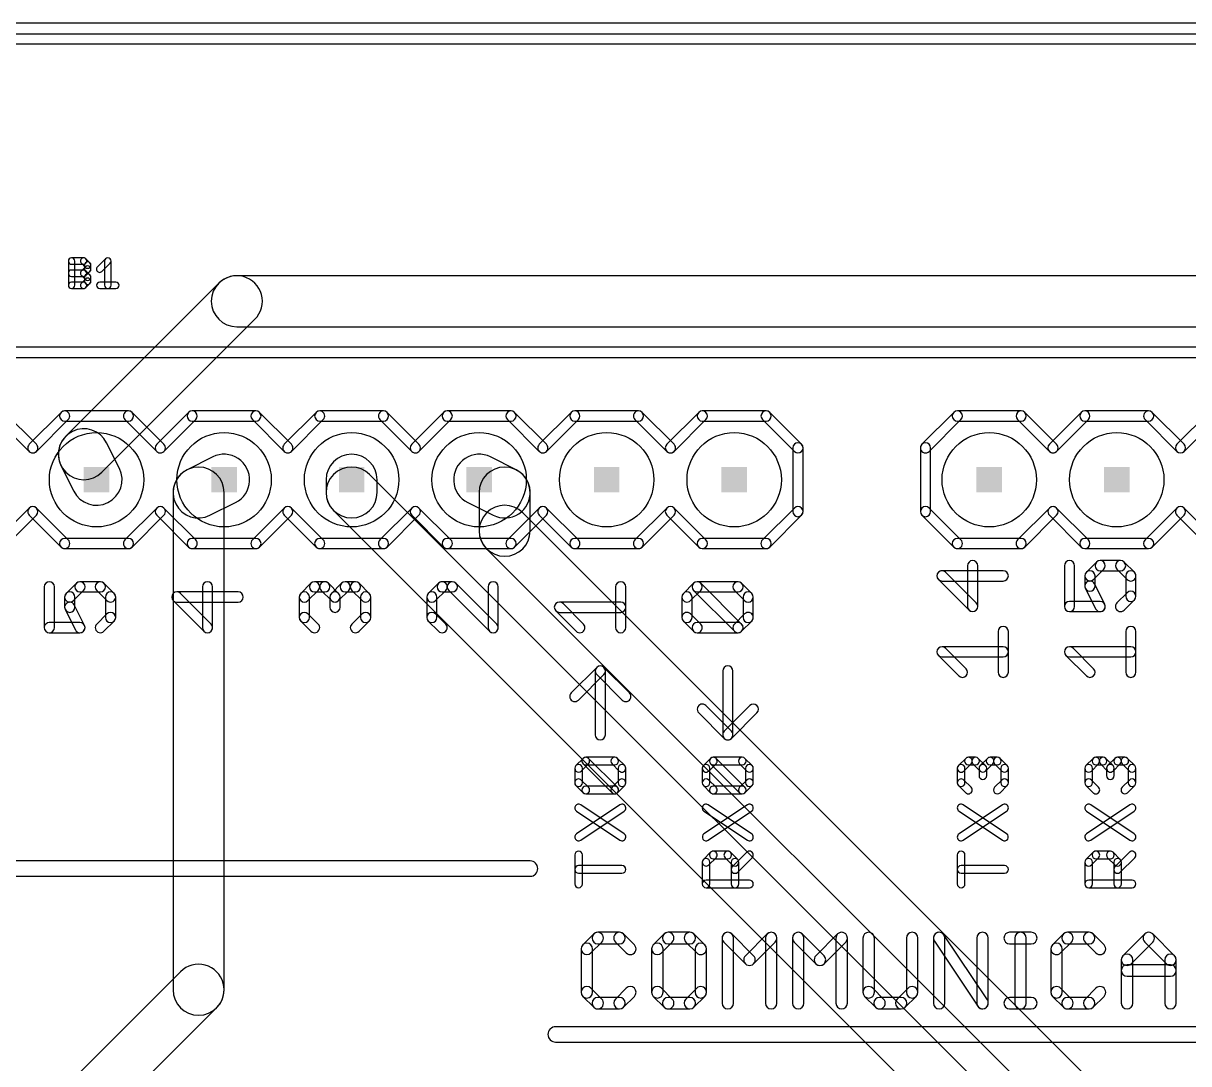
# Model space of a CAD drawing. Extents: x -5 to 106, y -6 to 80.
# Drawn here: x 50.61 to 73.82, y 59.49 to 80.21 of the extents above; entities that cross this region are included whole.
import ezdxf

# ---------------------------------------------------------------- set-up
doc = ezdxf.new("R2010")
doc.units = 0
for name, color, linetype in [('16', 174, 'CONTINUOUS'), ('17', 94, 'CONTINUOUS'), ('20', 178, 'CONTINUOUS'), ('21', 250, 'CONTINUOUS'), ('25', 250, 'CONTINUOUS'), ('51', 250, 'CONTINUOUS')]:
    doc.layers.add(name, color=color, linetype=linetype)

# ---------------------------------------------------------------- blocks, each defined once
blk = doc.blocks.new('RECT')
blk.add_solid([(-0.5, -0.5), (0.5, -0.5), (-0.5, 0.5), (0.5, 0.5)])
blk = doc.blocks.new('ROUNDP')
blk.add_circle((0, 0), 0.5)

msp = doc.modelspace()

# ---------------------------------------------------------------- linework, layer by layer
at = {"layer": '16'}
for points in [[(0, 79.8068), (105.41, 79.8068, 1), (105.41, 80.2132), (0, 80.2132, 1)], [(52.1752, 71.2688), (55.2232, 74.3168, 1), (54.5048, 75.0352), (51.4568, 71.9872, 1)], [(54.864, 74.168), (97.536, 74.168, 1), (97.536, 75.184), (54.864, 75.184, 1)], [(51.3616, 71.4008), (51.6156, 70.8928, 1), (52.5244, 71.3472), (52.2704, 71.8552, 1)], [(54.3292, 70.4116), (54.8372, 70.6656, 1), (54.3828, 71.5744), (53.8748, 71.3204, 1)], [(57.658, 70.866), (57.658, 71.12, 1), (56.642, 71.12), (56.642, 70.866, 1)], [(60.4252, 71.3204), (59.9172, 71.5744, 1), (59.4628, 70.6656), (59.9708, 70.4116, 1)], [(54.61, 60.96), (54.61, 70.866, 1), (53.594, 70.866), (53.594, 60.96, 1)], [(71.2252, 57.5092), (57.5092, 71.2252, 1), (56.7908, 70.5068), (70.5068, 56.7908, 1)], [(60.706, 70.104), (60.706, 70.866, 1), (59.69, 70.866), (59.69, 70.104, 1)], [(72.7492, 58.2712), (60.5572, 70.4632, 1), (59.8388, 69.7448), (72.0308, 57.5528, 1)], [(49.8892, 56.0288), (54.4612, 60.6008, 1), (53.7428, 61.3192), (49.1708, 56.7472, 1)]]:
    msp.add_lwpolyline(points, format="xyb", close=True, dxfattribs=at)
at = {"layer": '20'}
msp.add_line((105.08, 80), (0, 80), dxfattribs=at)
at = {"layer": '21'}
for points in [[(50.0932, 72.3182), (50.7282, 71.6832, 1), (50.8718, 71.8268), (50.2368, 72.4618, 1)], [(50.8718, 71.6832), (51.5068, 72.3182, 1), (51.3632, 72.4618), (50.7282, 71.8268, 1)], [(51.435, 72.2884), (52.705, 72.2884, 1), (52.705, 72.4916), (51.435, 72.4916, 1)], [(52.6332, 72.3182), (53.2682, 71.6832, 1), (53.4118, 71.8268), (52.7768, 72.4618, 1)], [(53.9032, 72.4618), (53.2682, 71.8268, 1), (53.4118, 71.6832), (54.0468, 72.3182, 1)], [(53.975, 72.2884), (55.245, 72.2884, 1), (55.245, 72.4916), (53.975, 72.4916, 1)], [(55.1732, 72.3182), (55.8082, 71.6832, 1), (55.9518, 71.8268), (55.3168, 72.4618, 1)], [(55.9518, 71.6832), (56.5868, 72.3182, 1), (56.4432, 72.4618), (55.8082, 71.8268, 1)], [(56.515, 72.2884), (57.785, 72.2884, 1), (57.785, 72.4916), (56.515, 72.4916, 1)], [(57.7132, 72.3182), (58.3482, 71.6832, 1), (58.4918, 71.8268), (57.8568, 72.4618, 1)], [(58.4918, 71.6832), (59.1268, 72.3182, 1), (58.9832, 72.4618), (58.3482, 71.8268, 1)], [(59.055, 72.2884), (60.325, 72.2884, 1), (60.325, 72.4916), (59.055, 72.4916, 1)], [(60.2532, 72.3182), (60.8882, 71.6832, 1), (61.0318, 71.8268), (60.3968, 72.4618, 1)], [(61.5232, 72.4618), (60.8882, 71.8268, 1), (61.0318, 71.6832), (61.6668, 72.3182, 1)], [(61.595, 72.2884), (62.865, 72.2884, 1), (62.865, 72.4916), (61.595, 72.4916, 1)], [(62.7932, 72.3182), (63.4282, 71.6832, 1), (63.5718, 71.8268), (62.9368, 72.4618, 1)], [(64.0632, 72.4618), (63.4282, 71.8268, 1), (63.5718, 71.6832), (64.2068, 72.3182, 1)], [(64.135, 72.2884), (65.405, 72.2884, 1), (65.405, 72.4916), (64.135, 72.4916, 1)], [(65.3332, 72.3182), (65.9682, 71.6832, 1), (66.1118, 71.8268), (65.4768, 72.4618, 1)], [(69.1432, 72.4618), (68.5082, 71.8268, 1), (68.6518, 71.6832), (69.2868, 72.3182, 1)], [(69.215, 72.2884), (70.485, 72.2884, 1), (70.485, 72.4916), (69.215, 72.4916, 1)], [(70.4132, 72.3182), (71.0482, 71.6832, 1), (71.1918, 71.8268), (70.5568, 72.4618, 1)], [(71.1918, 71.6832), (71.8268, 72.3182, 1), (71.6832, 72.4618), (71.0482, 71.8268, 1)], [(71.755, 72.2884), (73.025, 72.2884, 1), (73.025, 72.4916), (71.755, 72.4916, 1)], [(72.9532, 72.3182), (73.5882, 71.6832, 1), (73.7318, 71.8268), (73.0968, 72.4618, 1)], [(73.7318, 71.6832), (74.3668, 72.3182, 1), (74.2232, 72.4618), (73.5882, 71.8268, 1)], [(65.9384, 71.755), (65.9384, 70.485, 1), (66.1416, 70.485), (66.1416, 71.755, 1)], [(68.4784, 71.755), (68.4784, 70.485, 1), (68.6816, 70.485), (68.6816, 71.755, 1)], [(50.7282, 70.5568), (50.0932, 69.9218, 1), (50.2368, 69.7782), (50.8718, 70.4132, 1)], [(51.5068, 69.9218), (50.8718, 70.5568, 1), (50.7282, 70.4132), (51.3632, 69.7782, 1)], [(53.2682, 70.5568), (52.6332, 69.9218, 1), (52.7768, 69.7782), (53.4118, 70.4132, 1)], [(53.2682, 70.4132), (53.9032, 69.7782, 1), (54.0468, 69.9218), (53.4118, 70.5568, 1)], [(55.8082, 70.5568), (55.1732, 69.9218, 1), (55.3168, 69.7782), (55.9518, 70.4132, 1)], [(56.5868, 69.9218), (55.9518, 70.5568, 1), (55.8082, 70.4132), (56.4432, 69.7782, 1)], [(58.3482, 70.5568), (57.7132, 69.9218, 1), (57.8568, 69.7782), (58.4918, 70.4132, 1)], [(59.1268, 69.9218), (58.4918, 70.5568, 1), (58.3482, 70.4132), (58.9832, 69.7782, 1)], [(60.8882, 70.5568), (60.2532, 69.9218, 1), (60.3968, 69.7782), (61.0318, 70.4132, 1)], [(60.8882, 70.4132), (61.5232, 69.7782, 1), (61.6668, 69.9218), (61.0318, 70.5568, 1)], [(63.4282, 70.5568), (62.7932, 69.9218, 1), (62.9368, 69.7782), (63.5718, 70.4132, 1)], [(63.4282, 70.4132), (64.0632, 69.7782, 1), (64.2068, 69.9218), (63.5718, 70.5568, 1)], [(65.9682, 70.5568), (65.3332, 69.9218, 1), (65.4768, 69.7782), (66.1118, 70.4132, 1)], [(68.5082, 70.4132), (69.1432, 69.7782, 1), (69.2868, 69.9218), (68.6518, 70.5568, 1)], [(71.0482, 70.5568), (70.4132, 69.9218, 1), (70.5568, 69.7782), (71.1918, 70.4132, 1)], [(71.8268, 69.9218), (71.1918, 70.5568, 1), (71.0482, 70.4132), (71.6832, 69.7782, 1)], [(73.5882, 70.5568), (72.9532, 69.9218, 1), (73.0968, 69.7782), (73.7318, 70.4132, 1)], [(74.3668, 69.9218), (73.7318, 70.5568, 1), (73.5882, 70.4132), (74.2232, 69.7782, 1)], [(52.705, 69.9516), (51.435, 69.9516, 1), (51.435, 69.7484), (52.705, 69.7484, 1)], [(55.245, 69.9516), (53.975, 69.9516, 1), (53.975, 69.7484), (55.245, 69.7484, 1)], [(57.785, 69.9516), (56.515, 69.9516, 1), (56.515, 69.7484), (57.785, 69.7484, 1)], [(60.325, 69.9516), (59.055, 69.9516, 1), (59.055, 69.7484), (60.325, 69.7484, 1)], [(62.865, 69.9516), (61.595, 69.9516, 1), (61.595, 69.7484), (62.865, 69.7484, 1)], [(65.405, 69.9516), (64.135, 69.9516, 1), (64.135, 69.7484), (65.405, 69.7484, 1)], [(70.485, 69.9516), (69.215, 69.9516, 1), (69.215, 69.7484), (70.485, 69.7484, 1)], [(73.025, 69.9516), (71.755, 69.9516, 1), (71.755, 69.7484), (73.025, 69.7484, 1)], [(69.6209, 68.5943), (69.6209, 69.4078, 1), (69.4177, 69.4078), (69.4177, 68.5943, 1)], [(71.3476, 69.4078), (71.3476, 68.5943, 1), (71.5508, 68.5943), (71.5508, 69.4078, 1)], [(71.9277, 69.1326), (72.1311, 69.336, 1), (71.9874, 69.4797), (71.7841, 69.2763, 1)], [(72.0593, 69.3062), (72.466, 69.3062, 1), (72.466, 69.5094), (72.0593, 69.5094, 1)], [(72.3942, 69.336), (72.5976, 69.1326, 1), (72.7412, 69.2763), (72.5379, 69.4797, 1)], [(68.8373, 69.1326), (69.4474, 68.5225, 1), (69.5911, 68.6662), (68.981, 69.2763, 1)], [(70.1294, 69.306), (68.9092, 69.306, 1), (68.9092, 69.1028), (70.1294, 69.1028, 1)], [(71.9575, 69.0011), (71.9575, 69.2044, 1), (71.7543, 69.2044), (71.7543, 69.0011, 1)], [(72.5678, 69.2044), (72.5678, 68.7977, 1), (72.771, 68.7977), (72.771, 69.2044, 1)], [(51.0276, 68.9871), (51.0276, 68.1736, 1), (51.2308, 68.1736), (51.2308, 68.9871, 1)], [(51.6077, 68.7119), (51.8111, 68.9153, 1), (51.6674, 69.0589), (51.4641, 68.8556, 1)], [(51.7393, 68.8855), (52.146, 68.8855, 1), (52.146, 69.0887), (51.7393, 69.0887, 1)], [(52.0742, 68.9153), (52.2776, 68.7119, 1), (52.4212, 68.8556), (52.2179, 69.0589, 1)], [(54.3809, 68.1736), (54.3809, 68.9871, 1), (54.1777, 68.9871), (54.1777, 68.1736, 1)], [(56.281, 68.7119), (56.4844, 68.9153, 1), (56.3407, 69.0589), (56.1373, 68.8556, 1)], [(56.4125, 68.8855), (56.6159, 68.8855, 1), (56.6159, 69.0887), (56.4125, 69.0887, 1)], [(56.5441, 68.9153), (56.7474, 68.7119, 1), (56.8911, 68.8556), (56.6877, 69.0589, 1)], [(56.8911, 68.7119), (57.0945, 68.9153, 1), (56.9508, 69.0589), (56.7474, 68.8556, 1)], [(57.0227, 68.8855), (57.226, 68.8855, 1), (57.226, 69.0887), (57.0227, 69.0887, 1)], [(57.1542, 68.9153), (57.3576, 68.7119, 1), (57.5012, 68.8556), (57.2979, 69.0589, 1)], [(58.8807, 69.0589), (58.6773, 68.8556, 1), (58.821, 68.7119), (59.0244, 68.9153, 1)], [(59.1559, 69.0887), (58.9525, 69.0887, 1), (58.9525, 68.8855), (59.1559, 68.8855, 1)], [(60.0412, 68.2454), (59.2277, 69.0589, 1), (59.0841, 68.9153), (59.8976, 68.1018, 1)], [(59.8678, 68.9871), (59.8678, 68.1736, 1), (60.071, 68.1736), (60.071, 68.9871, 1)], [(62.611, 68.1736), (62.611, 68.9871, 1), (62.4078, 68.9871), (62.4078, 68.1736, 1)], [(63.901, 68.7119), (64.1044, 68.9153, 1), (63.9607, 69.0589), (63.7573, 68.8556, 1)], [(64.0325, 68.8855), (64.846, 68.8855, 1), (64.846, 69.0887), (64.0325, 69.0887, 1)], [(64.9179, 68.2454), (64.1044, 69.0589, 1), (63.9607, 68.9153), (64.7742, 68.1018, 1)], [(64.7742, 68.9153), (64.9776, 68.7119, 1), (65.1212, 68.8556), (64.9179, 69.0589, 1)], [(72.1502, 68.6398), (71.9468, 69.0465, 1), (71.765, 68.9556), (71.9684, 68.5489, 1)], [(51.6375, 68.5803), (51.6375, 68.7837, 1), (51.4343, 68.7837), (51.4343, 68.5803, 1)], [(52.2478, 68.7837), (52.2478, 68.377, 1), (52.451, 68.377), (52.451, 68.7837, 1)], [(53.5973, 68.7119), (54.2074, 68.1018, 1), (54.3511, 68.2454), (53.741, 68.8556, 1)], [(54.8894, 68.8853), (53.6692, 68.8853, 1), (53.6692, 68.6821), (54.8894, 68.6821, 1)], [(56.3108, 68.377), (56.3108, 68.7837, 1), (56.1076, 68.7837), (56.1076, 68.377, 1)], [(56.7177, 68.7837), (56.7177, 68.5803, 1), (56.9209, 68.5803), (56.9209, 68.7837, 1)], [(57.3278, 68.7837), (57.3278, 68.377, 1), (57.531, 68.377), (57.531, 68.7837, 1)], [(58.6476, 68.7837), (58.6476, 68.377, 1), (58.8508, 68.377), (58.8508, 68.7837, 1)], [(63.9308, 68.377), (63.9308, 68.7837, 1), (63.7276, 68.7837), (63.7276, 68.377, 1)], [(64.9478, 68.7837), (64.9478, 68.377, 1), (65.151, 68.377), (65.151, 68.7837, 1)], [(72.5976, 68.8695), (72.3942, 68.6662, 1), (72.5379, 68.5225), (72.7412, 68.7259, 1)], [(51.8302, 68.219), (51.6268, 68.6258, 1), (51.445, 68.5349), (51.6484, 68.1282, 1)], [(52.2776, 68.4488), (52.0742, 68.2454, 1), (52.2179, 68.1018), (52.4212, 68.3051, 1)], [(56.4844, 68.2454), (56.281, 68.4488, 1), (56.1373, 68.3051), (56.3407, 68.1018, 1)], [(57.3576, 68.4488), (57.1542, 68.2454, 1), (57.2979, 68.1018), (57.5012, 68.3051, 1)], [(58.6773, 68.3051), (58.8807, 68.1018, 1), (59.0244, 68.2454), (58.821, 68.4488, 1)], [(61.7677, 68.2454), (61.361, 68.6522, 1), (61.2173, 68.5085), (61.6241, 68.1018, 1)], [(61.2892, 68.4787), (62.5094, 68.4787, 1), (62.5094, 68.6819), (61.2892, 68.6819, 1)], [(64.1044, 68.2454), (63.901, 68.4488, 1), (63.7573, 68.3051), (63.9607, 68.1018, 1)], [(64.9776, 68.4488), (64.7742, 68.2454, 1), (64.9179, 68.1018), (65.1212, 68.3051, 1)], [(71.4492, 68.4927), (72.0593, 68.4927, 1), (72.0593, 68.6959), (71.4492, 68.6959, 1)], [(51.1292, 68.072), (51.7393, 68.072, 1), (51.7393, 68.2752), (51.1292, 68.2752, 1)], [(64.846, 68.2752), (64.0325, 68.2752, 1), (64.0325, 68.072), (64.846, 68.072, 1)], [(70.231, 67.2846), (70.231, 68.0981, 1), (70.0278, 68.0981), (70.0278, 67.2846, 1)], [(72.771, 67.2846), (72.771, 68.0981, 1), (72.5678, 68.0981), (72.5678, 67.2846, 1)], [(69.3877, 67.3564), (68.981, 67.7632, 1), (68.8373, 67.6195), (69.2441, 67.2128, 1)], [(68.9092, 67.5897), (70.1294, 67.5897, 1), (70.1294, 67.7929), (68.9092, 67.7929, 1)], [(71.9277, 67.3564), (71.521, 67.7632, 1), (71.3773, 67.6195), (71.7841, 67.2128, 1)], [(71.4492, 67.5897), (72.6694, 67.5897, 1), (72.6694, 67.7929), (71.4492, 67.7929, 1)], [(61.6668, 66.7302), (62.1748, 67.2382, 1), (62.0312, 67.3818), (61.5232, 66.8738, 1)], [(62.2046, 66.04), (62.2046, 67.31, 1), (62.0014, 67.31), (62.0014, 66.04, 1)], [(62.0312, 67.2382), (62.5392, 66.7302, 1), (62.6828, 66.8738), (62.1748, 67.3818, 1)], [(64.5414, 67.31), (64.5414, 66.04, 1), (64.7446, 66.04), (64.7446, 67.31, 1)], [(64.7148, 66.1118), (64.2068, 66.6198, 1), (64.0632, 66.4762), (64.5712, 65.9682, 1)], [(65.0792, 66.6198), (64.5712, 66.1118, 1), (64.7148, 65.9682), (65.2228, 66.4762, 1)], [(61.7243, 65.3175), (61.8684, 65.4616, 1), (61.7606, 65.5693), (61.6166, 65.4253, 1)], [(61.8145, 65.4393), (62.3907, 65.4393, 1), (62.3907, 65.5917), (61.8145, 65.5917, 1)], [(62.4446, 64.9931), (61.8684, 65.5693, 1), (61.7606, 65.4616), (62.3369, 64.8854, 1)], [(62.3369, 65.4616), (62.4809, 65.3175, 1), (62.5887, 65.4253), (62.4446, 65.5693, 1)], [(64.2643, 65.3175), (64.4084, 65.4616, 1), (64.3006, 65.5693), (64.1566, 65.4253, 1)], [(64.3545, 65.4393), (64.9307, 65.4393, 1), (64.9307, 65.5917), (64.3545, 65.5917, 1)], [(64.9846, 64.9931), (64.4084, 65.5693, 1), (64.3006, 65.4616), (64.8769, 64.8854, 1)], [(64.8769, 65.4616), (65.0209, 65.3175, 1), (65.1287, 65.4253), (64.9846, 65.5693, 1)], [(69.3443, 65.3175), (69.4884, 65.4616, 1), (69.3806, 65.5693), (69.2366, 65.4253, 1)], [(69.4345, 65.4393), (69.5786, 65.4393, 1), (69.5786, 65.5917), (69.4345, 65.5917, 1)], [(69.5247, 65.4616), (69.6687, 65.3175, 1), (69.7765, 65.4253), (69.6325, 65.5693, 1)], [(69.7765, 65.3175), (69.9206, 65.4616, 1), (69.8128, 65.5693), (69.6687, 65.4253, 1)], [(69.8667, 65.4393), (70.0107, 65.4393, 1), (70.0107, 65.5917), (69.8667, 65.5917, 1)], [(69.9569, 65.4616), (70.1009, 65.3175, 1), (70.2087, 65.4253), (70.0646, 65.5693, 1)], [(71.8843, 65.3175), (72.0284, 65.4616, 1), (71.9206, 65.5693), (71.7766, 65.4253, 1)], [(71.9745, 65.4393), (72.1186, 65.4393, 1), (72.1186, 65.5917), (71.9745, 65.5917, 1)], [(72.0647, 65.4616), (72.2087, 65.3175, 1), (72.3165, 65.4253), (72.1725, 65.5693, 1)], [(72.3165, 65.3175), (72.4606, 65.4616, 1), (72.3528, 65.5693), (72.2087, 65.4253, 1)], [(72.4067, 65.4393), (72.5507, 65.4393, 1), (72.5507, 65.5917), (72.4067, 65.5917, 1)], [(72.4969, 65.4616), (72.6409, 65.3175, 1), (72.7487, 65.4253), (72.6046, 65.5693, 1)], [(61.7467, 65.0833), (61.7467, 65.3714, 1), (61.5943, 65.3714), (61.5943, 65.0833, 1)], [(62.4586, 65.3714), (62.4586, 65.0833, 1), (62.611, 65.0833), (62.611, 65.3714, 1)], [(64.2867, 65.0833), (64.2867, 65.3714, 1), (64.1343, 65.3714), (64.1343, 65.0833, 1)], [(64.9986, 65.3714), (64.9986, 65.0833, 1), (65.151, 65.0833), (65.151, 65.3714, 1)], [(69.3667, 65.0833), (69.3667, 65.3714, 1), (69.2143, 65.3714), (69.2143, 65.0833, 1)], [(69.6464, 65.3714), (69.6464, 65.2274, 1), (69.7988, 65.2274), (69.7988, 65.3714, 1)], [(70.0786, 65.3714), (70.0786, 65.0833, 1), (70.231, 65.0833), (70.231, 65.3714, 1)], [(71.9067, 65.0833), (71.9067, 65.3714, 1), (71.7543, 65.3714), (71.7543, 65.0833, 1)], [(72.1864, 65.3714), (72.1864, 65.2274, 1), (72.3388, 65.2274), (72.3388, 65.3714, 1)], [(72.6186, 65.3714), (72.6186, 65.0833, 1), (72.771, 65.0833), (72.771, 65.3714, 1)], [(61.8684, 64.9931), (61.7243, 65.1372, 1), (61.6166, 65.0294), (61.7606, 64.8854, 1)], [(62.3907, 65.0154), (61.8145, 65.0154, 1), (61.8145, 64.863), (62.3907, 64.863, 1)], [(62.4809, 65.1372), (62.3369, 64.9931, 1), (62.4446, 64.8854), (62.5887, 65.0294, 1)], [(64.4084, 64.9931), (64.2643, 65.1372, 1), (64.1566, 65.0294), (64.3006, 64.8854, 1)], [(64.9307, 65.0154), (64.3545, 65.0154, 1), (64.3545, 64.863), (64.9307, 64.863, 1)], [(65.0209, 65.1372), (64.8769, 64.9931, 1), (64.9846, 64.8854), (65.1287, 65.0294, 1)], [(69.4884, 64.9931), (69.3443, 65.1372, 1), (69.2366, 65.0294), (69.3806, 64.8854, 1)], [(70.1009, 65.1372), (69.9569, 64.9931, 1), (70.0646, 64.8854), (70.2087, 65.0294, 1)], [(72.0284, 64.9931), (71.8843, 65.1372, 1), (71.7766, 65.0294), (71.9206, 64.8854, 1)], [(72.6409, 65.1372), (72.4969, 64.9931, 1), (72.6046, 64.8854), (72.7487, 65.0294, 1)], [(61.7127, 63.9403), (62.5771, 64.5165, 1), (62.4925, 64.6433), (61.6282, 64.0671, 1)], [(61.6282, 64.5165), (62.4925, 63.9403, 1), (62.5771, 64.0671), (61.7127, 64.6433, 1)], [(64.2527, 63.9403), (65.1171, 64.5165, 1), (65.0325, 64.6433), (64.1682, 64.0671, 1)], [(64.1682, 64.5165), (65.0325, 63.9403, 1), (65.1171, 64.0671), (64.2527, 64.6433, 1)], [(69.3327, 63.9403), (70.1971, 64.5165, 1), (70.1125, 64.6433), (69.2482, 64.0671, 1)], [(69.2482, 64.5165), (70.1125, 63.9403, 1), (70.1971, 64.0671), (69.3327, 64.6433, 1)], [(71.8727, 63.9403), (72.7371, 64.5165, 1), (72.6525, 64.6433), (71.7882, 64.0671, 1)], [(71.7882, 64.5165), (72.6525, 63.9403, 1), (72.7371, 64.0671), (71.8727, 64.6433, 1)], [(61.7467, 63.0682), (61.7467, 63.6444, 1), (61.5943, 63.6444), (61.5943, 63.0682, 1)], [(64.2643, 63.4465), (64.4084, 63.5905, 1), (64.3006, 63.6983), (64.1566, 63.5543, 1)], [(64.3545, 63.5682), (64.6426, 63.5682, 1), (64.6426, 63.7206), (64.3545, 63.7206, 1)], [(64.5887, 63.5905), (64.7328, 63.4465, 1), (64.8406, 63.5543), (64.6965, 63.6983, 1)], [(64.8406, 63.3024), (65.1287, 63.5905, 1), (65.0209, 63.6983), (64.7328, 63.4102, 1)], [(69.3667, 63.0682), (69.3667, 63.6444, 1), (69.2143, 63.6444), (69.2143, 63.0682, 1)], [(71.8843, 63.4465), (72.0284, 63.5905, 1), (71.9206, 63.6983), (71.7766, 63.5543, 1)], [(71.9745, 63.5682), (72.2626, 63.5682, 1), (72.2626, 63.7206), (71.9745, 63.7206, 1)], [(72.2087, 63.5905), (72.3528, 63.4465, 1), (72.4606, 63.5543), (72.3165, 63.6983, 1)], [(72.4606, 63.3024), (72.7487, 63.5905, 1), (72.6409, 63.6983), (72.3528, 63.4102, 1)], [(60.706, 63.5254), (29.337, 63.5254, 1), (29.337, 63.2206), (60.706, 63.2206, 1)], [(62.5348, 63.4325), (61.6705, 63.4325, 1), (61.6705, 63.2801), (62.5348, 63.2801, 1)], [(64.2867, 63.0682), (64.2867, 63.5004, 1), (64.1343, 63.5004), (64.1343, 63.0682, 1)], [(64.7105, 63.5004), (64.7105, 63.0682, 1), (64.8629, 63.0682), (64.8629, 63.5004, 1)], [(70.1548, 63.4325), (69.2905, 63.4325, 1), (69.2905, 63.2801), (70.1548, 63.2801, 1)], [(71.9067, 63.0682), (71.9067, 63.5004, 1), (71.7543, 63.5004), (71.7543, 63.0682, 1)], [(72.3305, 63.5004), (72.3305, 63.0682, 1), (72.4829, 63.0682), (72.4829, 63.5004, 1)], [(65.0748, 63.1444), (64.2105, 63.1444, 1), (64.2105, 62.992), (65.0748, 62.992, 1)], [(72.6948, 63.1444), (71.8305, 63.1444, 1), (71.8305, 62.992), (72.6948, 62.992, 1)], [(61.9716, 62.0706), (61.7555, 61.8545, 1), (61.9171, 61.6929), (62.1332, 61.909, 1)], [(62.4846, 62.1041), (62.0524, 62.1041, 1), (62.0524, 61.8755), (62.4846, 61.8755, 1)], [(62.7815, 61.8545), (62.5654, 62.0706, 1), (62.4037, 61.909), (62.6198, 61.6929, 1)], [(63.3748, 62.0706), (63.1588, 61.8545, 1), (63.3204, 61.6929), (63.5365, 61.909, 1)], [(63.8878, 62.1041), (63.4557, 62.1041, 1), (63.4557, 61.8755), (63.8878, 61.8755, 1)], [(64.1847, 61.8545), (63.9687, 62.0706, 1), (63.807, 61.909), (64.0231, 61.6929, 1)], [(64.562, 61.909), (64.9942, 61.4768, 1), (65.1558, 61.6385), (64.7237, 62.0706, 1)], [(64.7572, 60.6933), (64.7572, 61.9898, 1), (64.5286, 61.9898), (64.5286, 60.6933, 1)], [(65.1558, 61.4768), (65.588, 61.909, 1), (65.4264, 62.0706), (64.9942, 61.6385, 1)], [(65.3929, 61.9898), (65.3929, 60.6933, 1), (65.6215, 60.6933), (65.6215, 61.9898, 1)], [(66.1604, 60.6933), (66.1604, 61.9898, 1), (65.9318, 61.9898), (65.9318, 60.6933, 1)], [(65.9653, 61.909), (66.3975, 61.4768, 1), (66.5591, 61.6385), (66.127, 62.0706, 1)], [(66.5591, 61.4768), (66.9913, 61.909, 1), (66.8296, 62.0706), (66.3975, 61.6385, 1)], [(66.7962, 61.9898), (66.7962, 60.6933, 1), (67.0248, 60.6933), (67.0248, 61.9898, 1)], [(67.3351, 61.9898), (67.3351, 60.9094, 1), (67.5637, 60.9094), (67.5637, 61.9898, 1)], [(68.428, 60.9094), (68.428, 61.9898, 1), (68.1994, 61.9898), (68.1994, 60.9094, 1)], [(68.967, 60.6933), (68.967, 61.9898, 1), (68.7384, 61.9898), (68.7384, 60.6933, 1)], [(68.7576, 61.9264), (69.6219, 60.6299, 1), (69.8121, 60.7567), (68.9478, 62.0532, 1)], [(69.8313, 60.6933), (69.8313, 61.9898, 1), (69.6027, 61.9898), (69.6027, 60.6933, 1)], [(70.256, 61.8755), (70.6881, 61.8755, 1), (70.6881, 62.1041), (70.256, 62.1041, 1)], [(70.5864, 60.6933), (70.5864, 61.9898, 1), (70.3578, 61.9898), (70.3578, 60.6933, 1)], [(71.3267, 62.0706), (71.1107, 61.8545, 1), (71.2723, 61.6929), (71.4884, 61.909, 1)], [(71.8397, 62.1041), (71.4076, 62.1041, 1), (71.4076, 61.8755), (71.8397, 61.8755, 1)], [(72.1366, 61.8545), (71.9206, 62.0706, 1), (71.7589, 61.909), (71.975, 61.6929, 1)], [(72.6756, 61.4768), (73.1078, 61.909, 1), (72.9461, 62.0706), (72.5139, 61.6385, 1)], [(72.9461, 61.909), (73.3783, 61.4768, 1), (73.5399, 61.6385), (73.1078, 62.0706, 1)], [(61.722, 61.7737), (61.722, 60.9094, 1), (61.9506, 60.9094), (61.9506, 61.7737, 1)], [(63.1253, 61.7737), (63.1253, 60.9094, 1), (63.3539, 60.9094), (63.3539, 61.7737, 1)], [(64.2182, 60.9094), (64.2182, 61.7737, 1), (63.9896, 61.7737), (63.9896, 60.9094, 1)], [(71.0772, 61.7737), (71.0772, 60.9094, 1), (71.3058, 60.9094), (71.3058, 61.7737, 1)], [(72.7091, 60.6933), (72.7091, 61.5576, 1), (72.4805, 61.5576), (72.4805, 60.6933, 1)], [(73.3448, 61.5576), (73.3448, 60.6933, 1), (73.5734, 60.6933), (73.5734, 61.5576, 1)], [(72.5948, 61.2273), (73.4591, 61.2273, 1), (73.4591, 61.4559), (72.5948, 61.4559, 1)], [(61.7555, 60.8286), (61.9716, 60.6125, 1), (62.1332, 60.7741), (61.9171, 60.9902, 1)], [(62.5654, 60.6125), (62.7815, 60.8286, 1), (62.6198, 60.9902), (62.4037, 60.7741, 1)], [(63.1588, 60.8286), (63.3748, 60.6125, 1), (63.5365, 60.7741), (63.3204, 60.9902, 1)], [(63.9687, 60.6125), (64.1847, 60.8286, 1), (64.0231, 60.9902), (63.807, 60.7741, 1)], [(67.3686, 60.8286), (67.5847, 60.6125, 1), (67.7463, 60.7741), (67.5302, 60.9902, 1)], [(68.1785, 60.6125), (68.3946, 60.8286, 1), (68.2329, 60.9902), (68.0168, 60.7741, 1)], [(71.1107, 60.8286), (71.3267, 60.6125, 1), (71.4884, 60.7741), (71.2723, 60.9902, 1)], [(71.9206, 60.6125), (72.1366, 60.8286, 1), (71.975, 60.9902), (71.7589, 60.7741, 1)], [(62.0524, 60.579), (62.4846, 60.579, 1), (62.4846, 60.8076), (62.0524, 60.8076, 1)], [(63.4557, 60.579), (63.8878, 60.579, 1), (63.8878, 60.8076), (63.4557, 60.8076, 1)], [(67.6655, 60.579), (68.0977, 60.579, 1), (68.0977, 60.8076), (67.6655, 60.8076, 1)], [(70.256, 60.579), (70.6881, 60.579, 1), (70.6881, 60.8076), (70.256, 60.8076, 1)], [(71.4076, 60.579), (71.8397, 60.579, 1), (71.8397, 60.8076), (71.4076, 60.8076, 1)], [(61.214, 59.9186), (86.741, 59.9186, 1), (86.741, 60.2234), (61.214, 60.2234, 1)]]:
    msp.add_lwpolyline(points, format="xyb", close=True, dxfattribs=at)
at = {"layer": '25'}
for points in [[(51.6357, 74.9935), (51.6357, 75.4765, 1), (51.5087, 75.4765), (51.5087, 74.9935, 1)], [(51.5722, 75.413), (51.8137, 75.413, 1), (51.8137, 75.54), (51.5722, 75.54, 1)], [(51.7688, 75.4316), (51.8493, 75.3511, 1), (51.9391, 75.4409), (51.8586, 75.5214, 1)], [(51.8307, 75.396), (51.8307, 75.3155, 1), (51.9577, 75.3155), (51.9577, 75.396, 1)], [(52.1784, 75.2706), (52.3394, 75.4316, 1), (52.2496, 75.5214), (52.0886, 75.3604, 1)], [(52.231, 75.4765), (52.231, 74.9935, 1), (52.358, 74.9935), (52.358, 75.4765, 1)], [(51.5722, 75.1715), (51.8137, 75.1715, 1), (51.8137, 75.2985), (51.5722, 75.2985, 1)], [(51.8493, 75.3604), (51.7688, 75.2799, 1), (51.8586, 75.1901), (51.9391, 75.2706, 1)], [(51.7688, 75.1901), (51.8493, 75.1096, 1), (51.9391, 75.1994), (51.8586, 75.2799, 1)], [(51.8307, 75.1545), (51.8307, 75.074, 1), (51.9577, 75.074), (51.9577, 75.1545, 1)], [(51.8137, 75.057), (51.5722, 75.057, 1), (51.5722, 74.93), (51.8137, 74.93, 1)], [(51.8493, 75.1189), (51.7688, 75.0384, 1), (51.8586, 74.9486), (51.9391, 75.0291, 1)], [(52.1335, 74.93), (52.4555, 74.93, 1), (52.4555, 75.057), (52.1335, 75.057, 1)]]:
    msp.add_lwpolyline(points, format="xyb", close=True, dxfattribs=at)
at = {"layer": '51'}
msp.add_lwpolyline([(1.27, 73.5584), (97.79, 73.5584, 1), (97.79, 73.7616), (1.27, 73.7616, 1)], format="xyb", close=True, dxfattribs=at)

# ---------------------------------------------------------------- block references
at = {"layer": '17', "xscale": 1.8796, "yscale": 1.8796, "rotation": 90}
for p in [(52.07, 71.12), (52.07, 71.12), (54.61, 71.12), (54.61, 71.12), (57.15, 71.12), (57.15, 71.12), (59.69, 71.12), (59.69, 71.12), (62.23, 71.12), (62.23, 71.12), (64.77, 71.12), (64.77, 71.12), (69.85, 71.12), (69.85, 71.12), (72.39, 71.12), (72.39, 71.12)]:
    msp.add_blockref('ROUNDP', p, dxfattribs=at)
at = {"layer": '51', "xscale": 0.508, "yscale": 0.508}
for p in [(52.07, 71.12), (54.61, 71.12), (57.15, 71.12), (59.69, 71.12), (62.23, 71.12), (64.77, 71.12), (69.85, 71.12), (72.39, 71.12)]:
    msp.add_blockref('RECT', p, dxfattribs=at)

doc.saveas('drawing.dxf')
